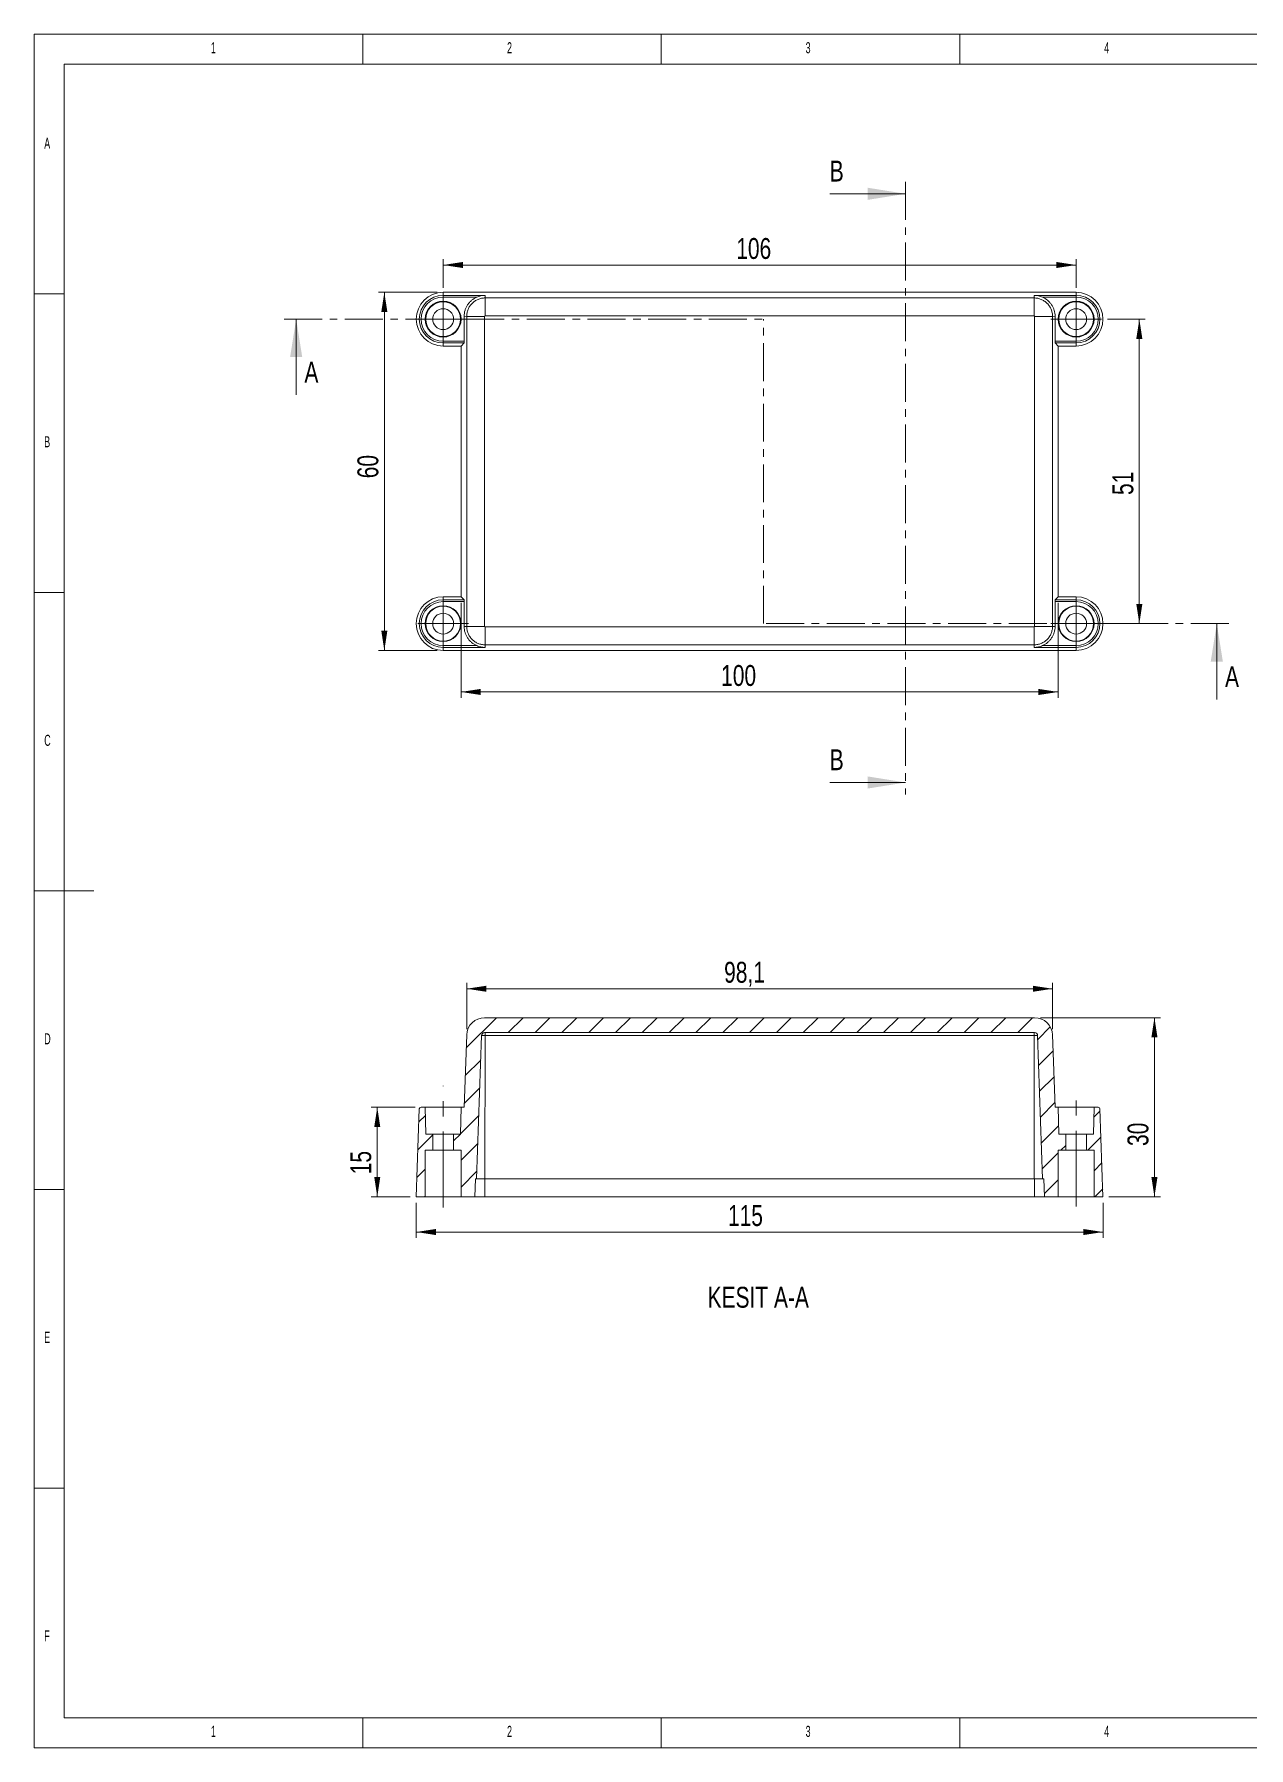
# Model space of a CAD drawing. Header units: millimetres. Extents: x 5 to 415, y 5 to 292.
# Drawn here: x 5 to 208.4, y 5 to 292 of the extents above; entities that cross this region are included whole.
import ezdxf

# ---------------------------------------------------------------- set-up
doc = ezdxf.new("R2010")
doc.units = ezdxf.units.MM
doc.linetypes.add('CENTER', pattern=[10.16, 6.35, -1.27, 1.27, -1.27])
doc.linetypes.add('CENTERX2', pattern=[20.32, 12.7, -2.54, 2.54, -2.54])
doc.layers.add('LAYER_1', color=179, linetype='Continuous', lineweight=15)
doc.styles.add('SLDTEXTSTYLE1', font='TXT', dxfattribs={"width": 0.605})
doc.styles.add('SLDTEXTSTYLE3', font='TXT', dxfattribs={"width": 0.75})
doc.dimstyles.new('SLDDIMSTYLE0', dxfattribs={"dimtxt": 3.5, "dimasz": 3.302, "dimexe": 0, "dimexo": 0.0625, "dimgap": 0.875, "dimtad": 1, "dimrnd": 1e-09, "dimzin": 12, "dimdsep": 46, "dimtxsty": 'SLDTEXTSTYLE3', "dimsah": 1, "dimcen": 0.09, "dimadec": 0, "dimazin": 3, "dimtfac": 1, "dimtofl": 0, "dimtmove": 0, "dimatfit": 3, "dimfxl": 1, "dimfrac": 2, "dimtolj": 1, "dimtzin": 12, "dimarcsym": 0})
doc.dimstyles.new('SLDDIMSTYLE1', dxfattribs={"dimtxt": 3.5, "dimasz": 3.302, "dimexe": 0, "dimexo": 0.0625, "dimgap": 0.875, "dimtad": 1, "dimdec": 1, "dimrnd": 1e-09, "dimzin": 12, "dimdsep": 46, "dimtxsty": 'SLDTEXTSTYLE3', "dimsah": 1, "dimcen": 0.09, "dimadec": 0, "dimazin": 3, "dimtfac": 1, "dimtdec": 1, "dimtofl": 0, "dimtmove": 0, "dimatfit": 3, "dimfxl": 1, "dimfrac": 2, "dimtolj": 1, "dimtzin": 12, "dimarcsym": 0})

# ---------------------------------------------------------------- blocks, each defined once
blk = doc.blocks.new('*D7')
at = {"layer": 'LAYER_1'}
for p, q in [((76.47, 196.78), (76.47, 180.84)), ((176.47, 196.78), (176.47, 180.84)), ((76.47, 181.84), (176.47, 181.84))]:
    blk.add_line(p, q, dxfattribs=at)
for points in [[(76.47, 181.84), (79.77, 181.33), (79.77, 182.35)], [(176.47, 181.84), (173.16, 182.35), (173.16, 181.33)]]:
    blk.add_solid(points, dxfattribs=at)
at = {"layer": 'LAYER_1', "insert": (120.02, 186.35, -14.9), "char_height": 3.5, "attachment_point": 1, "style": 'SLDTEXTSTYLE3'}
blk.add_mtext('100', dxfattribs=at)
blk = doc.blocks.new('*D8')
at = {"layer": 'LAYER_1'}
for p, q in [((72.47, 248.78), (62.62, 248.78)), ((63.62, 188.78), (63.62, 248.78)), ((72.47, 188.78), (62.62, 188.78))]:
    blk.add_line(p, q, dxfattribs=at)
for points in [[(63.62, 248.78), (63.11, 245.48), (64.13, 245.48)], [(63.62, 188.78), (64.13, 192.09), (63.11, 192.09)]]:
    blk.add_solid(points, dxfattribs=at)
at = {"layer": 'LAYER_1', "insert": (59.11, 217.63, -14.9), "char_height": 3.5, "attachment_point": 1, "rotation": 90, "style": 'SLDTEXTSTYLE3'}
blk.add_mtext('60', dxfattribs=at)
blk = doc.blocks.new('*D9')
at = {"layer": 'LAYER_1'}
for p, q in [((73.47, 249.53), (73.47, 254.35)), ((179.47, 253.35), (73.47, 253.35)), ((179.47, 249.53), (179.47, 254.35))]:
    blk.add_line(p, q, dxfattribs=at)
for points in [[(73.47, 253.35), (76.77, 252.85), (76.77, 253.86)], [(179.47, 253.35), (176.16, 253.86), (176.16, 252.85)]]:
    blk.add_solid(points, dxfattribs=at)
at = {"layer": 'LAYER_1', "insert": (122.55, 257.87, -14.9), "char_height": 3.5, "attachment_point": 1, "style": 'SLDTEXTSTYLE3'}
blk.add_mtext('106', dxfattribs=at)
blk = doc.blocks.new('*D10')
at = {"layer": 'LAYER_1'}
for p, q in [((184.72, 244.28), (191.05, 244.28)), ((190.05, 244.28), (190.05, 193.28)), ((184.72, 193.28), (191.05, 193.28))]:
    blk.add_line(p, q, dxfattribs=at)
for points in [[(190.05, 244.28), (189.54, 240.98), (190.56, 240.98)], [(190.05, 193.28), (190.56, 196.59), (189.54, 196.59)]]:
    blk.add_solid(points, dxfattribs=at)
at = {"layer": 'LAYER_1', "insert": (185.54, 214.83, -14.9), "char_height": 3.5, "attachment_point": 1, "rotation": 90, "style": 'SLDTEXTSTYLE3'}
blk.add_mtext('51', dxfattribs=at)
blk = doc.blocks.new('SW_CENTERMARKSYMBOL_0')
at = {"layer": 'LAYER_1', "color": 0}
for p, q in [((0, 2.5), (0, 4.25)), ((-2.5, 0), (-4.25, 0)), ((0, 0), (-2.5, 0)), ((0, 0), (0, 2.5)), ((0, 0), (0, -2.5)), ((0, 0), (2.5, 0)), ((2.5, 0), (4.25, 0)), ((0, -2.5), (0, -4.25))]:
    blk.add_line(p, q, dxfattribs=at)
blk = doc.blocks.new('SW_CENTERMARKSYMBOL_1')
at = {"layer": 'LAYER_1', "color": 0}
for p, q in [((0, 2.5), (0, 4.25)), ((-2.5, 0), (-4.25, 0)), ((0, 0), (-2.5, 0)), ((0, 0), (0, 2.5)), ((0, 0), (0, -2.5)), ((0, 0), (2.5, 0)), ((2.5, 0), (4.25, 0)), ((0, -2.5), (0, -4.25))]:
    blk.add_line(p, q, dxfattribs=at)
blk = doc.blocks.new('SW_CENTERMARKSYMBOL_2')
at = {"layer": 'LAYER_1', "color": 0}
for p, q in [((0, 2.5), (0, 4.25)), ((-2.5, 0), (-4.25, 0)), ((0, 0), (-2.5, 0)), ((0, 0), (0, 2.5)), ((0, 0), (0, -2.5)), ((0, 0), (2.5, 0)), ((2.5, 0), (4.25, 0)), ((0, -2.5), (0, -4.25))]:
    blk.add_line(p, q, dxfattribs=at)
blk = doc.blocks.new('SW_CENTERMARKSYMBOL_3')
at = {"layer": 'LAYER_1', "color": 0}
for p, q in [((0, 2.5), (0, 4.25)), ((-2.5, 0), (-4.25, 0)), ((0, 0), (-2.5, 0)), ((0, 0), (0, 2.5)), ((0, 0), (0, -2.5)), ((0, 0), (2.5, 0)), ((2.5, 0), (4.25, 0)), ((0, -2.5), (0, -4.25))]:
    blk.add_line(p, q, dxfattribs=at)
blk = doc.blocks.new('*D15')
at = {"layer": 'LAYER_1'}
for p, q in [((173.52, 127.28), (193.58, 127.28)), ((192.58, 127.28), (192.58, 97.28)), ((184.97, 97.28), (193.58, 97.28))]:
    blk.add_line(p, q, dxfattribs=at)
for points in [[(192.58, 127.28), (192.07, 123.98), (193.09, 123.98)], [(192.58, 97.28), (193.09, 100.58), (192.07, 100.58)]]:
    blk.add_solid(points, dxfattribs=at)
at = {"layer": 'LAYER_1', "insert": (188.07, 105.79, 2.35), "char_height": 3.5, "attachment_point": 1, "rotation": 90, "style": 'SLDTEXTSTYLE3'}
blk.add_mtext('30', dxfattribs=at)
blk = doc.blocks.new('*D16')
at = {"layer": 'LAYER_1'}
for p, q in [((68.97, 96.28), (68.97, 90.38)), ((183.97, 96.28), (183.97, 90.38)), ((183.97, 91.38), (68.97, 91.38))]:
    blk.add_line(p, q, dxfattribs=at)
for points in [[(68.97, 91.38), (72.27, 90.87), (72.27, 91.89)], [(183.97, 91.38), (180.66, 91.89), (180.66, 90.87)]]:
    blk.add_solid(points, dxfattribs=at)
at = {"layer": 'LAYER_1', "insert": (121.16, 95.89, 2.35), "char_height": 3.5, "attachment_point": 1, "style": 'SLDTEXTSTYLE3'}
blk.add_mtext('115', dxfattribs=at)
blk = doc.blocks.new('*D17')
at = {"layer": 'LAYER_1'}
for p, q in [((77.41, 125.38), (77.41, 133.13)), ((77.41, 132.13), (175.52, 132.13)), ((175.52, 125.38), (175.52, 133.13))]:
    blk.add_line(p, q, dxfattribs=at)
for points in [[(77.41, 132.13), (80.71, 131.62), (80.71, 132.63)], [(175.52, 132.13), (172.22, 132.63), (172.22, 131.62)]]:
    blk.add_solid(points, dxfattribs=at)
at = {"layer": 'LAYER_1', "insert": (120.52, 136.64, 2.35), "char_height": 3.5, "attachment_point": 1, "style": 'SLDTEXTSTYLE3'}
blk.add_mtext('98,1', dxfattribs=at)
blk = doc.blocks.new('*D18')
at = {"layer": 'LAYER_1'}
for p, q in [((68.78, 112.28), (61.44, 112.28)), ((62.44, 112.28), (62.44, 97.28)), ((67.97, 97.28), (61.44, 97.28))]:
    blk.add_line(p, q, dxfattribs=at)
for points in [[(62.44, 112.28), (61.93, 108.98), (62.94, 108.98)], [(62.44, 97.28), (62.94, 100.58), (61.93, 100.58)]]:
    blk.add_solid(points, dxfattribs=at)
at = {"layer": 'LAYER_1', "insert": (57.92, 101.05, 2.35), "char_height": 3.5, "attachment_point": 1, "rotation": 90, "style": 'SLDTEXTSTYLE3'}
blk.add_mtext('15', dxfattribs=at)

msp = doc.modelspace()

# ---------------------------------------------------------------- hatches: boundary and pattern name
at = {"linetype": 'Continuous', "lineweight": 0}
h = msp.add_hatch(dxfattribs=at)
h.set_pattern_fill('ANSI31', style=0)
edge = h.paths.add_edge_path(flags=0)
edge.add_line((127.125, 127.28), (80.41, 127.28))
edge.add_arc((80.41, 124.28), 3, 90, 178)
edge.add_line((77.412, 124.385), (76.989, 112.28))
edge.add_line((76.989, 112.28), (76.465, 112.28))
edge.add_line((76.465, 112.28), (76.387, 107.78))
edge.add_line((76.387, 107.78), (75.215, 107.78))
edge.add_line((75.215, 107.78), (75.215, 105.08))
edge.add_line((75.215, 105.08), (76.465, 105.08))
edge.add_line((76.465, 105.08), (76.465, 97.28))
edge.add_line((76.465, 97.28), (78.767, 97.28))
edge.add_line((78.767, 97.28), (78.871, 100.28))
edge.add_line((78.871, 100.28), (79.071, 100.28))
edge.add_line((79.071, 100.28), (79.91, 124.298))
edge.add_arc((80.41, 124.28), 0.5, 90, 178, ccw=False)
edge.add_line((80.41, 124.78), (127.125, 124.78))
edge.add_line((127.125, 124.78), (127.125, 127.28))
h = msp.add_hatch(dxfattribs=at)
h.set_pattern_fill('ANSI31', style=0)
edge = h.paths.add_edge_path(flags=0)
edge.add_line((172.52, 127.28), (127.125, 127.28))
edge.add_line((127.125, 127.28), (127.125, 124.78))
edge.add_line((127.125, 124.78), (172.52, 124.78))
edge.add_arc((172.52, 124.28), 0.5, 2, 90, ccw=False)
edge.add_line((173.02, 124.298), (173.859, 100.28))
edge.add_line((173.859, 100.28), (174.059, 100.28))
edge.add_line((174.059, 100.28), (174.164, 97.28))
edge.add_line((174.164, 97.28), (176.465, 97.28))
edge.add_line((176.465, 97.28), (176.465, 105.08))
edge.add_line((176.465, 105.08), (177.715, 105.08))
edge.add_line((177.715, 105.08), (177.715, 107.78))
edge.add_line((177.715, 107.78), (176.544, 107.78))
edge.add_line((176.544, 107.78), (176.465, 112.28))
edge.add_line((176.465, 112.28), (175.941, 112.28))
edge.add_line((175.941, 112.28), (175.519, 124.385))
edge.add_arc((172.52, 124.28), 3, 2, 90)
h = msp.add_hatch(dxfattribs=at)
h.set_pattern_fill('ANSI31', style=0)
edge = h.paths.add_edge_path(flags=0)
edge.add_line((70.465, 105.08), (71.715, 105.08))
edge.add_line((71.715, 105.08), (71.715, 107.78))
edge.add_line((71.715, 107.78), (70.544, 107.78))
edge.add_line((70.544, 107.78), (70.465, 112.28))
edge.add_line((70.465, 112.28), (69.779, 112.28))
edge.add_arc((69.779, 111.98), 0.3, 90, 178)
edge.add_line((69.479, 111.991), (68.965, 97.28))
edge.add_line((68.965, 97.28), (70.465, 97.28))
edge.add_line((70.465, 97.28), (70.465, 105.08))
h = msp.add_hatch(dxfattribs=at)
h.set_pattern_fill('ANSI31', style=0)
edge = h.paths.add_edge_path(flags=0)
edge.add_line((182.387, 107.78), (181.215, 107.78))
edge.add_line((181.215, 107.78), (181.215, 105.08))
edge.add_line((181.215, 105.08), (182.465, 105.08))
edge.add_line((182.465, 105.08), (182.465, 97.28))
edge.add_line((182.465, 97.28), (183.965, 97.28))
edge.add_line((183.965, 97.28), (183.451, 111.991))
edge.add_arc((183.152, 111.98), 0.3, 2, 90)
edge.add_line((183.152, 112.28), (182.465, 112.28))
edge.add_line((182.465, 112.28), (182.387, 107.78))

# ---------------------------------------------------------------- linework, layer by layer
at = {"color": 7, "linetype": 'CENTER', "lineweight": 0}
for p, q in [((150.908, 267.279), (150.908, 164.674)), ((46.856, 244.283), (127.125, 244.283)), ((127.125, 193.283), (127.125, 244.283)), ((205.022, 193.283), (127.125, 193.283))]:
    msp.add_line(p, q, dxfattribs=at)
at = {"color": 7, "linetype": 'Continuous', "lineweight": 0}
for p, q in [((138.208, 265.279), (150.908, 265.279)), ((48.856, 231.583), (48.856, 244.283)), ((203.022, 180.583), (203.022, 193.283)), ((138.208, 166.674), (150.908, 166.674))]:
    msp.add_line(p, q, dxfattribs=at)
at = {"color": 7, "linetype": 'Continuous', "lineweight": 15}
for p, q in [((73.465, 248.27), (73.465, 248.783)), ((172.472, 248.783), (73.465, 248.783)), ((73.465, 248.27), (80.484, 248.27)), ((73.465, 247.97), (73.465, 248.27)), ((79.092, 247.97), (73.465, 247.97)), ((80.484, 248.27), (80.506, 247.837)), ((80.506, 247.837), (80.506, 244.839)), ((80.506, 247.837), (172.424, 247.837)), ((172.424, 247.837), (172.446, 248.27)), ((172.424, 247.837), (172.424, 244.839)), ((172.446, 248.27), (179.465, 248.27)), ((179.465, 248.783), (172.477, 248.783)), ((179.465, 247.97), (173.839, 247.97)), ((179.465, 248.27), (179.465, 248.783)), ((179.465, 248.27), (179.465, 247.97)), ((77.412, 244.743), (76.989, 244.764)), ((76.989, 244.764), (76.989, 240.597)), ((77.412, 244.743), (80.41, 244.743)), ((77.412, 192.824), (77.412, 244.743)), ((80.41, 244.743), (80.41, 192.824)), ((172.424, 244.839), (80.506, 244.839)), ((172.52, 192.824), (172.52, 244.743)), ((172.52, 244.743), (175.519, 244.743)), ((175.941, 244.764), (175.519, 244.743)), ((175.519, 244.743), (175.519, 192.824)), ((175.941, 244.764), (175.941, 240.597)), ((73.465, 240.597), (76.989, 240.597)), ((73.465, 240.597), (73.465, 240.297)), ((76.979, 240.297), (73.465, 240.297)), ((73.465, 240.297), (73.465, 239.783)), ((73.465, 239.783), (76.465, 239.783)), ((76.465, 239.783), (76.979, 240.297)), ((76.465, 239.783), (76.465, 197.783)), ((175.941, 240.597), (179.465, 240.597)), ((175.951, 240.297), (176.465, 239.783)), ((179.465, 240.297), (175.951, 240.297)), ((176.465, 197.783), (176.465, 239.783)), ((176.465, 239.783), (179.465, 239.783)), ((179.465, 240.297), (179.465, 240.597)), ((179.465, 240.297), (179.465, 239.783)), ((76.465, 197.783), (73.465, 197.783)), ((73.465, 197.27), (73.465, 197.783)), ((73.465, 196.97), (73.465, 197.27)), ((73.465, 197.27), (76.979, 197.27)), ((76.989, 196.97), (73.465, 196.97)), ((76.979, 197.27), (76.465, 197.783)), ((76.989, 192.803), (76.989, 196.97)), ((175.941, 192.803), (175.941, 196.97)), ((179.465, 196.97), (175.941, 196.97)), ((176.465, 197.783), (175.951, 197.27)), ((175.951, 197.27), (179.465, 197.27)), ((179.465, 197.783), (176.465, 197.783)), ((179.465, 197.27), (179.465, 197.783)), ((179.465, 197.27), (179.465, 196.97)), ((76.989, 192.803), (77.412, 192.824)), ((77.412, 192.824), (80.41, 192.824)), ((80.506, 192.728), (172.424, 192.728)), ((80.506, 192.728), (80.506, 189.73)), ((172.424, 192.728), (172.424, 189.73)), ((172.52, 192.824), (175.519, 192.824)), ((175.519, 192.824), (175.941, 192.803)), ((73.465, 189.597), (79.092, 189.597)), ((73.465, 189.597), (73.465, 189.297)), ((80.506, 189.73), (80.484, 189.297)), ((172.424, 189.73), (80.506, 189.73)), ((172.446, 189.297), (172.424, 189.73)), ((173.839, 189.597), (179.465, 189.597)), ((179.465, 189.297), (179.465, 189.597)), ((73.465, 189.297), (73.465, 188.783)), ((80.484, 189.297), (73.465, 189.297)), ((73.465, 188.783), (179.465, 188.783)), ((179.465, 189.297), (172.446, 189.297)), ((179.465, 189.297), (179.465, 188.783)), ((80.41, 127.28), (127.125, 127.28)), ((127.125, 127.28), (172.52, 127.28)), ((77.412, 124.385), (76.989, 112.28)), ((79.91, 124.298), (79.071, 100.28)), ((80.41, 124.78), (127.125, 124.78)), ((80.463, 100.28), (80.506, 124.298)), ((80.506, 124.298), (80.506, 124.78)), ((80.506, 124.298), (172.424, 124.298)), ((127.125, 124.78), (172.52, 124.78)), ((172.424, 124.298), (172.424, 124.78)), ((172.424, 124.298), (172.467, 100.28)), ((173.859, 100.28), (173.02, 124.298)), ((175.941, 112.28), (175.519, 124.385)), ((69.479, 111.991), (68.965, 97.28)), ((69.779, 112.28), (70.465, 112.28)), ((70.465, 112.28), (70.544, 107.78)), ((70.465, 112.28), (76.465, 112.28)), ((76.387, 107.78), (76.465, 112.28)), ((76.465, 112.28), (76.989, 112.28)), ((175.941, 112.28), (176.465, 112.28)), ((176.465, 112.28), (176.544, 107.78)), ((176.465, 112.28), (182.465, 112.28)), ((182.387, 107.78), (182.465, 112.28)), ((182.465, 112.28), (183.152, 112.28)), ((183.965, 97.28), (183.451, 111.991)), ((71.715, 107.78), (70.544, 107.78)), ((71.715, 105.08), (71.715, 107.78)), ((75.215, 107.78), (71.715, 107.78)), ((75.215, 107.78), (75.215, 105.08)), ((76.387, 107.78), (75.215, 107.78)), ((177.715, 107.78), (176.544, 107.78)), ((177.715, 105.08), (177.715, 107.78)), ((181.215, 107.78), (177.715, 107.78)), ((181.215, 107.78), (181.215, 105.08)), ((182.387, 107.78), (181.215, 107.78)), ((70.465, 105.08), (70.465, 97.28)), ((70.465, 105.08), (71.715, 105.08)), ((71.715, 105.08), (75.215, 105.08)), ((75.215, 105.08), (76.465, 105.08)), ((76.465, 97.28), (76.465, 105.08)), ((176.465, 105.08), (176.465, 97.28)), ((176.465, 105.08), (177.715, 105.08)), ((177.715, 105.08), (181.215, 105.08)), ((181.215, 105.08), (182.465, 105.08)), ((182.465, 97.28), (182.465, 105.08)), ((78.767, 97.28), (78.871, 100.28)), ((79.071, 100.28), (78.871, 100.28)), ((80.458, 100.28), (80.458, 97.28)), ((80.463, 100.28), (172.467, 100.28)), ((172.472, 100.28), (172.472, 97.28)), ((174.059, 100.28), (173.859, 100.28)), ((174.059, 100.28), (174.164, 97.28)), ((68.965, 97.28), (70.465, 97.28)), ((76.465, 97.28), (70.465, 97.28)), ((76.465, 97.28), (78.767, 97.28)), ((80.458, 97.28), (172.472, 97.28)), ((174.164, 97.28), (176.465, 97.28)), ((182.465, 97.28), (176.465, 97.28)), ((182.465, 97.28), (183.965, 97.28))]:
    msp.add_line(p, q, dxfattribs=at)
for centre, radius in [((73.465, 244.283), 3), ((73.465, 244.283), 2.921), ((179.465, 244.283), 3), ((179.465, 244.283), 2.921), ((73.465, 244.283), 1.75), ((179.465, 244.283), 1.75), ((73.465, 193.283), 3), ((73.465, 193.283), 2.921), ((179.465, 193.283), 3), ((179.465, 193.283), 2.921), ((73.465, 193.283), 1.75), ((179.465, 193.283), 1.75)]:
    msp.add_circle(centre, radius, dxfattribs=at)
for centre, radius, start, end in [((73.465, 244.283), 4.5, 90, 270), ((73.465, 244.283), 3.986, 90, 270), ((73.465, 244.283), 3.686, 90, 270), ((179.465, 244.283), 4.5, 270, 90), ((179.465, 244.283), 3.986, 270, 90), ((179.465, 244.283), 3.686, 270, 90), ((73.465, 193.283), 4.5, 90, 270), ((73.465, 193.283), 3.986, 90, 270), ((73.465, 193.283), 3.686, 90, 270), ((179.465, 193.283), 4.5, 270, 90), ((179.465, 193.283), 3.986, 270, 90), ((179.465, 193.283), 3.686, 270, 90), ((80.41, 124.28), 3, 90, 178), ((172.52, 124.28), 3, 2, 90), ((80.41, 124.28), 0.5, 90, 178), ((172.52, 124.28), 0.5, 2, 90), ((69.779, 111.98), 0.3, 90, 178), ((183.152, 111.98), 0.3, 2, 90)]:
    msp.add_arc(centre, radius, start, end, dxfattribs=at)
for centre, start_param, end_param in [((76.978, 240.597), 3.1764992, 4.712389), ((175.952, 240.597), 1.5707963, 3.1066861), ((76.978, 196.97), 4.712389, 6.2482787), ((175.952, 196.97), 0.0349066, 1.5707963)]:
    msp.add_ellipse(centre, major_axis=(0, 0.3), ratio=0.0349208, start_param=start_param, end_param=end_param, dxfattribs=at)
for points, knots in [([(76.989, 244.764), (76.989, 245.105), (77.038, 245.438), (77.183, 245.926), (77.244, 246.086), (77.387, 246.392), (77.468, 246.539), (77.653, 246.821), (77.758, 246.957), (77.983, 247.211), (78.103, 247.328), (78.489, 247.654), (78.783, 247.836), (79.092, 247.97)], [0, 0, 0, 0, 0.25, 0.25, 0.375, 0.375, 0.5, 0.5, 0.625, 0.625, 0.75, 0.75, 1, 1, 1, 1]), ([(77.412, 244.743), (77.412, 244.843), (77.417, 244.946), (77.436, 245.147), (77.451, 245.247), (77.51, 245.543), (77.57, 245.739), (77.725, 246.114), (77.82, 246.292), (78.044, 246.628), (78.175, 246.787), (78.46, 247.072), (78.616, 247.2), (78.953, 247.427), (79.133, 247.523), (79.505, 247.677), (79.7, 247.737), (79.999, 247.797), (80.1, 247.812), (80.302, 247.832), (80.405, 247.837), (80.506, 247.837)], [0, 0, 0, 0, 0.0625, 0.0625, 0.125, 0.125, 0.25, 0.25, 0.375, 0.375, 0.5, 0.5, 0.625, 0.625, 0.75, 0.75, 0.875, 0.875, 0.9375, 0.9375, 1, 1, 1, 1]), ([(79.092, 247.97), (79.318, 248.068), (79.549, 248.142), (80.015, 248.242), (80.25, 248.267), (80.484, 248.27)], [0, 0, 0, 0, 0.5, 0.5, 1, 1, 1, 1]), ([(172.424, 247.837), (172.525, 247.837), (172.628, 247.832), (172.829, 247.812), (172.928, 247.797), (173.225, 247.738), (173.421, 247.679), (173.796, 247.524), (173.973, 247.429), (174.309, 247.204), (174.469, 247.074), (174.754, 246.789), (174.882, 246.633), (175.108, 246.295), (175.205, 246.115), (175.359, 245.743), (175.419, 245.549), (175.478, 245.249), (175.493, 245.149), (175.513, 244.946), (175.519, 244.843), (175.519, 244.743)], [0, 0, 0, 0, 0.0625, 0.0625, 0.125, 0.125, 0.25, 0.25, 0.375, 0.375, 0.5, 0.5, 0.625, 0.625, 0.75, 0.75, 0.875, 0.875, 0.9375, 0.9375, 1, 1, 1, 1]), ([(173.839, 247.97), (173.612, 248.068), (173.381, 248.142), (172.915, 248.242), (172.68, 248.267), (172.446, 248.27)], [0, 0, 0, 0, 0.5, 0.5, 1, 1, 1, 1]), ([(175.941, 244.764), (175.941, 245.105), (175.892, 245.438), (175.747, 245.926), (175.686, 246.086), (175.543, 246.392), (175.462, 246.539), (175.277, 246.821), (175.172, 246.957), (174.948, 247.211), (174.827, 247.328), (174.441, 247.654), (174.147, 247.836), (173.839, 247.97)], [0, 0, 0, 0, 0.25, 0.25, 0.375, 0.375, 0.5, 0.5, 0.625, 0.625, 0.75, 0.75, 1, 1, 1, 1]), ([(80.506, 244.839), (80.495, 244.839), (80.484, 244.837), (80.474, 244.833), (80.464, 244.83), (80.455, 244.824), (80.446, 244.818), (80.438, 244.811), (80.431, 244.803), (80.425, 244.794), (80.419, 244.785), (80.415, 244.774), (80.412, 244.764), (80.411, 244.757), (80.41, 244.75), (80.41, 244.743)], [0, 0, 0, 0, 0.00003186872, 0.00003186872, 0.00003186872, 0.00006369222, 0.00006369222, 0.00006369222, 0.00009619557, 0.00009619557, 0.00009619557, 0.00012898582, 0.00012898582, 0.00012898582, 0.0001497314, 0.0001497314, 0.0001497314, 0.0001497314]), ([(172.52, 244.743), (172.52, 244.753), (172.518, 244.764), (172.515, 244.774), (172.511, 244.784), (172.506, 244.794), (172.5, 244.802), (172.493, 244.81), (172.485, 244.818), (172.475, 244.824), (172.466, 244.83), (172.456, 244.834), (172.445, 244.836), (172.438, 244.838), (172.431, 244.839), (172.424, 244.839)], [0, 0, 0, 0, 0.00003186872, 0.00003186872, 0.00003186872, 0.00006369222, 0.00006369222, 0.00006369222, 0.00009619557, 0.00009619557, 0.00009619557, 0.00012898582, 0.00012898582, 0.00012898582, 0.0001497314, 0.0001497314, 0.0001497314, 0.0001497314]), ([(76.989, 192.803), (76.989, 192.461), (77.038, 192.128), (77.183, 191.641), (77.244, 191.481), (77.387, 191.175), (77.468, 191.028), (77.653, 190.746), (77.758, 190.61), (77.983, 190.356), (78.103, 190.239), (78.489, 189.913), (78.783, 189.731), (79.092, 189.597)], [0, 0, 0, 0, 0.25, 0.25, 0.375, 0.375, 0.5, 0.5, 0.625, 0.625, 0.75, 0.75, 1, 1, 1, 1]), ([(80.506, 189.73), (80.405, 189.73), (80.302, 189.735), (80.101, 189.755), (80.002, 189.77), (79.705, 189.829), (79.509, 189.888), (79.135, 190.043), (78.957, 190.138), (78.621, 190.363), (78.462, 190.493), (78.176, 190.778), (78.048, 190.934), (77.822, 191.272), (77.726, 191.452), (77.571, 191.824), (77.512, 192.018), (77.452, 192.318), (77.437, 192.418), (77.417, 192.62), (77.412, 192.723), (77.412, 192.824)], [0, 0, 0, 0, 0.0625, 0.0625, 0.125, 0.125, 0.25, 0.25, 0.375, 0.375, 0.5, 0.5, 0.625, 0.625, 0.75, 0.75, 0.875, 0.875, 0.9375, 0.9375, 1, 1, 1, 1]), ([(80.41, 192.824), (80.41, 192.813), (80.412, 192.803), (80.415, 192.793), (80.419, 192.783), (80.424, 192.773), (80.431, 192.765), (80.437, 192.756), (80.446, 192.749), (80.455, 192.743), (80.464, 192.737), (80.474, 192.733), (80.485, 192.73), (80.492, 192.729), (80.499, 192.728), (80.506, 192.728)], [0, 0, 0, 0, 0.00003186872, 0.00003186872, 0.00003186872, 0.00006369222, 0.00006369222, 0.00006369222, 0.00009619557, 0.00009619557, 0.00009619557, 0.00012898582, 0.00012898582, 0.00012898582, 0.0001497314, 0.0001497314, 0.0001497314, 0.0001497314]), ([(172.424, 192.728), (172.435, 192.728), (172.446, 192.73), (172.456, 192.734), (172.466, 192.737), (172.475, 192.742), (172.484, 192.749), (172.492, 192.756), (172.5, 192.764), (172.505, 192.773), (172.511, 192.782), (172.516, 192.793), (172.518, 192.803), (172.52, 192.81), (172.52, 192.817), (172.52, 192.824)], [0, 0, 0, 0, 0.00003186872, 0.00003186872, 0.00003186872, 0.00006369222, 0.00006369222, 0.00006369222, 0.00009619557, 0.00009619557, 0.00009619557, 0.00012898582, 0.00012898582, 0.00012898582, 0.0001497314, 0.0001497314, 0.0001497314, 0.0001497314]), ([(175.519, 192.824), (175.519, 192.723), (175.513, 192.621), (175.494, 192.42), (175.479, 192.32), (175.42, 192.024), (175.36, 191.827), (175.205, 191.453), (175.11, 191.275), (174.886, 190.939), (174.755, 190.78), (174.47, 190.495), (174.315, 190.366), (173.977, 190.14), (173.797, 190.044), (173.425, 189.889), (173.23, 189.83), (172.931, 189.77), (172.83, 189.755), (172.628, 189.735), (172.525, 189.73), (172.424, 189.73)], [0, 0, 0, 0, 0.0625, 0.0625, 0.125, 0.125, 0.25, 0.25, 0.375, 0.375, 0.5, 0.5, 0.625, 0.625, 0.75, 0.75, 0.875, 0.875, 0.9375, 0.9375, 1, 1, 1, 1]), ([(175.941, 192.803), (175.941, 192.461), (175.892, 192.128), (175.747, 191.641), (175.686, 191.481), (175.543, 191.175), (175.462, 191.028), (175.277, 190.746), (175.172, 190.61), (174.948, 190.356), (174.827, 190.239), (174.441, 189.913), (174.147, 189.731), (173.839, 189.597)], [0, 0, 0, 0, 0.25, 0.25, 0.375, 0.375, 0.5, 0.5, 0.625, 0.625, 0.75, 0.75, 1, 1, 1, 1]), ([(79.092, 189.597), (79.318, 189.499), (79.549, 189.425), (80.015, 189.325), (80.25, 189.3), (80.484, 189.297)], [0, 0, 0, 0, 0.5, 0.5, 1, 1, 1, 1]), ([(173.839, 189.597), (173.612, 189.499), (173.381, 189.425), (172.915, 189.325), (172.68, 189.3), (172.446, 189.297)], [0, 0, 0, 0, 0.5, 0.5, 1, 1, 1, 1]), ([(79.91, 124.298), (79.91, 124.298), (79.975, 124.298), (80.139, 124.298), (80.206, 124.298), (80.349, 124.298), (80.428, 124.298), (80.506, 124.298)], [0, 0, 0, 0, 0.5, 0.5, 0.75, 0.75, 1, 1, 1, 1]), ([(172.424, 124.298), (172.579, 124.298), (172.735, 124.298), (172.9, 124.298), (172.945, 124.298), (173.004, 124.298), (173.02, 124.298), (173.02, 124.298)], [0, 0, 0, 0, 0.5, 0.5, 0.75, 0.75, 1, 1, 1, 1]), ([(80.463, 100.28), (80.28, 100.28), (80.099, 100.28), (79.847, 100.28), (79.767, 100.28), (79.615, 100.28), (79.544, 100.28), (79.351, 100.28), (79.248, 100.28), (79.108, 100.28), (79.071, 100.28), (79.071, 100.28)], [0, 0, 0, 0, 0.25, 0.25, 0.375, 0.375, 0.5, 0.5, 0.75, 0.75, 1, 1, 1, 1]), ([(173.859, 100.28), (173.859, 100.28), (173.822, 100.28), (173.718, 100.28), (173.675, 100.28), (173.574, 100.28), (173.515, 100.28), (173.323, 100.28), (173.168, 100.28), (172.833, 100.28), (172.65, 100.28), (172.467, 100.28)], [0, 0, 0, 0, 0.25, 0.25, 0.375, 0.375, 0.5, 0.5, 0.75, 0.75, 1, 1, 1, 1]), ([(78.767, 97.28), (78.767, 97.28), (78.947, 97.28), (79.577, 97.28), (80.026, 97.28), (80.458, 97.28)], [0, 0, 0, 0, 0.5, 0.5, 1, 1, 1, 1]), ([(172.472, 97.28), (172.903, 97.28), (173.352, 97.28), (173.982, 97.28), (174.164, 97.28), (174.164, 97.28)], [0, 0, 0, 0, 0.5, 0.5, 1, 1, 1, 1])]:
    msp.add_open_spline(points, degree=3, knots=knots, dxfattribs=at)
msp.add_open_spline([(172.472, 248.783), (172.474, 248.783), (172.475, 248.783), (172.477, 248.783)], degree=3, dxfattribs=at)
at = {"color": 7, "linetype": 'Continuous', "lineweight": 0}
for points in [[(150.908, 265.279), (144.558, 266.295), (144.558, 264.263)], [(48.856, 244.283), (47.84, 237.933), (49.872, 237.933)], [(203.022, 193.283), (202.006, 186.933), (204.038, 186.933)], [(150.908, 166.674), (144.558, 167.69), (144.558, 165.658)]]:
    msp.add_solid(points, dxfattribs=at)
at = {"layer": 'LAYER_1'}
for p, q in [((414.595, 292), (5, 292)), ((5, 292), (5, 5)), ((60, 287), (60, 292)), ((110, 292), (110, 287)), ((160, 287), (160, 292)), ((410, 287), (10, 287)), ((10, 287), (10, 10)), ((10, 248.5), (5, 248.5)), ((5, 198.5), (10, 198.5)), ((5, 148.5), (15, 148.5)), ((5, 98.5), (10, 98.5)), ((10, 48.5), (5, 48.5)), ((10, 10), (227.8, 10)), ((60, 5), (60, 10)), ((110, 10), (110, 5)), ((160, 5), (160, 10)), ((5, 5), (414.595, 5))]:
    msp.add_line(p, q, dxfattribs=at)
at = {"layer": 'LAYER_1', "linetype": 'CENTERX2', "lineweight": 0}
for p, q in [((73.465, 95.508), (73.465, 115.843)), ((179.465, 95.655), (179.465, 115.843))]:
    msp.add_line(p, q, dxfattribs=at)

# ---------------------------------------------------------------- block references
at = {"layer": 'LAYER_1'}
for name, p in [('SW_CENTERMARKSYMBOL_2', (73.465, 244.283)), ('SW_CENTERMARKSYMBOL_3', (179.465, 244.283)), ('SW_CENTERMARKSYMBOL_1', (73.465, 193.283)), ('SW_CENTERMARKSYMBOL_0', (179.465, 193.283))]:
    msp.add_blockref(name, p, dxfattribs=at)

# ---------------------------------------------------------------- texts
at = {"color": 7, "linetype": 'Continuous', "lineweight": 0, "char_height": 1.852, "attachment_point": 1, "style": 'SLDTEXTSTYLE1'}
for s, insert in [('1', (34.583, 290.668)), ('2', (84.167, 290.668)), ('3', (134.167, 290.668)), ('4', (184.167, 290.668)), ('A', (6.667, 274.668)), ('B', (6.667, 224.668)), ('C', (6.667, 174.668)), ('D', (6.667, 124.668)), ('E', (6.667, 74.668)), ('F', (6.667, 24.668)), ('1', (34.583, 8.668)), ('2', (84.167, 8.668)), ('3', (134.167, 8.668)), ('4', (184.167, 8.668))]:
    msp.add_mtext(s, dxfattribs=dict(at, insert=insert))
at = {"color": 7, "linetype": 'Continuous', "char_height": 3.5, "attachment_point": 1, "style": 'SLDTEXTSTYLE3'}
for s, insert in [('B', (138.208, 270.838)), ('A', (50.237, 237.142)), ('A', (204.403, 186.142)), ('B', (138.208, 172.233))]:
    msp.add_mtext(s, dxfattribs=dict(at, insert=insert))
at = {"layer": 'LAYER_1', "insert": (126.232, 82.201), "char_height": 3.5, "attachment_point": 2, "style": 'SLDTEXTSTYLE3'}
msp.add_mtext('KESIT A-A', dxfattribs=at)

# ---------------------------------------------------------------- dimensions: what is measured, and where the dimension line sits
at = {"layer": 'LAYER_1'}
for base, p1, p2, dimstyle, picture, middle in [((73.465, 253.355), (179.465, 248.533), (73.465, 248.533), 'SLDDIMSTYLE0', '*D9', (127.849, 253.355)), ((176.465, 181.842), (76.465, 197.783), (176.465, 197.783), 'SLDDIMSTYLE0', '*D7', (125.32, 181.842)), ((175.519, 132.125), (77.412, 124.385), (175.519, 124.385), 'SLDDIMSTYLE1', '*D17', (126.465, 132.125)), ((68.965, 91.382), (183.965, 97.28), (68.965, 97.28), 'SLDDIMSTYLE0', '*D16', (126.465, 91.382))]:
    dim = msp.add_linear_dim(base=base, p1=p1, p2=p2, dimstyle=dimstyle, dxfattribs=at)
    dim.commit()
    dim.dimension.update_dxf_attribs({"geometry": picture, "text_midpoint": middle, "dimtype": 160})
for base, p1, p2, picture, middle in [((63.622, 248.783), (73.465, 188.783), (73.465, 248.783), '*D8', (63.622, 221.635)), ((190.051, 193.283), (183.715, 244.283), (183.715, 193.283), '*D10', (190.051, 218.834)), ((192.582, 97.28), (172.52, 127.28), (183.965, 97.28), '*D15', (192.582, 109.802)), ((62.436, 97.28), (69.779, 112.28), (68.965, 97.28), '*D18', (62.436, 105.058))]:
    dim = msp.add_linear_dim(base=base, p1=p1, p2=p2, angle=90, dimstyle='SLDDIMSTYLE0', dxfattribs=at)
    dim.commit()
    dim.dimension.update_dxf_attribs({"geometry": picture, "text_midpoint": middle, "dimtype": 160})

doc.saveas('drawing.dxf')
